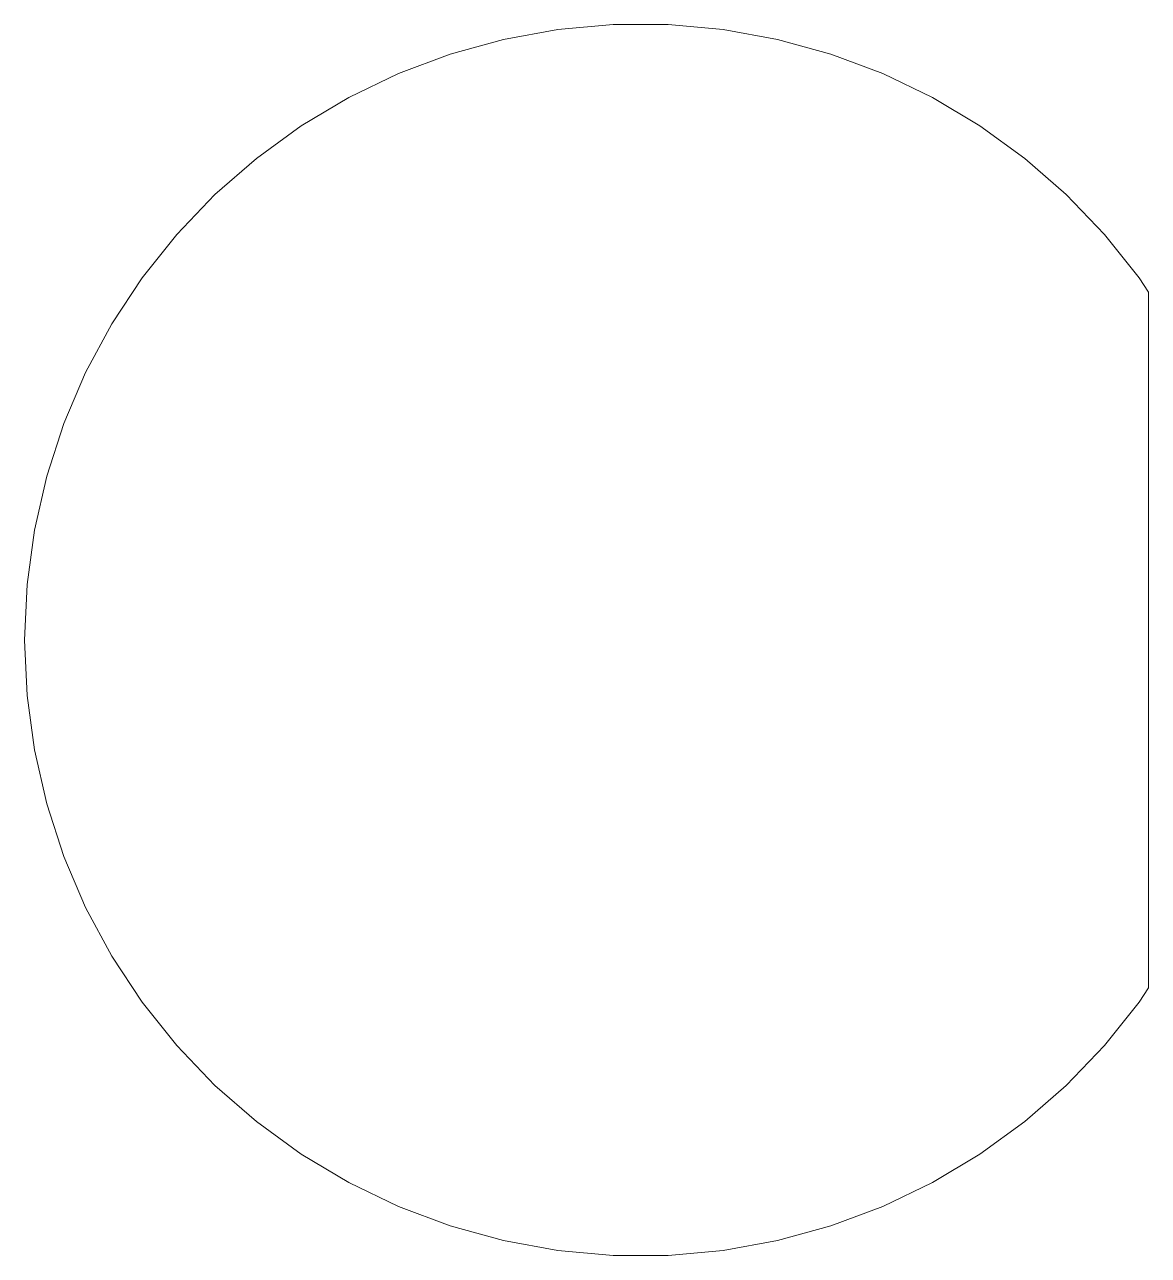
# Model space of a CAD drawing. Header units: millimetres. Extents: x -2.5 to 2.06, y -2.5 to 2.5.
import ezdxf

# ---------------------------------------------------------------- set-up
doc = ezdxf.new("R2010")
doc.units = ezdxf.units.MM
doc.layers.get('0').update_dxf_attribs({"linetype": 'CONTINUOUS', "lineweight": 0})

msp = doc.modelspace()

# ---------------------------------------------------------------- linework, layer by layer
for p, q in [((-0.336, 2.482), (-0.112, 2.502)), ((-0.112, 2.502), (0.112, 2.502)), ((0.112, 2.502), (0.336, 2.482)), ((-0.557, 2.442), (-0.336, 2.482)), ((0.336, 2.482), (0.557, 2.442)), ((-0.774, 2.382), (-0.557, 2.442)), ((0.557, 2.442), (0.774, 2.382)), ((-0.985, 2.303), (-0.774, 2.382)), ((0.774, 2.382), (0.985, 2.303)), ((-1.187, 2.206), (-0.985, 2.303)), ((0.985, 2.303), (1.187, 2.206)), ((-1.38, 2.091), (-1.187, 2.206)), ((1.187, 2.206), (1.38, 2.091)), ((-1.562, 1.958), (-1.38, 2.091)), ((1.38, 2.091), (1.562, 1.958)), ((-1.731, 1.811), (-1.562, 1.958)), ((1.562, 1.958), (1.731, 1.811)), ((-1.886, 1.648), (-1.731, 1.811)), ((1.731, 1.811), (1.886, 1.648)), ((-2.027, 1.472), (-1.886, 1.648)), ((1.886, 1.648), (2.027, 1.472)), ((-2.15, 1.285), (-2.027, 1.472)), ((2.027, 1.472), (2.065, 1.414)), ((2.065, 1.414), (2.065, -1.414)), ((-2.257, 1.087), (-2.15, 1.285)), ((-2.345, 0.88), (-2.257, 1.087)), ((-2.415, 0.666), (-2.345, 0.88)), ((-2.465, 0.447), (-2.415, 0.666)), ((-2.495, 0.225), (-2.465, 0.447)), ((-2.505, 0), (-2.495, 0.225)), ((-2.495, -0.225), (-2.505, 0)), ((-2.465, -0.447), (-2.495, -0.225)), ((-2.415, -0.666), (-2.465, -0.447)), ((-2.345, -0.88), (-2.415, -0.666)), ((-2.257, -1.087), (-2.345, -0.88)), ((-2.15, -1.285), (-2.257, -1.087)), ((-2.027, -1.472), (-2.15, -1.285)), ((2.065, -1.414), (2.027, -1.472)), ((-1.886, -1.648), (-2.027, -1.472)), ((2.027, -1.472), (1.886, -1.648)), ((-1.731, -1.811), (-1.886, -1.648)), ((1.886, -1.648), (1.731, -1.811)), ((-1.562, -1.958), (-1.731, -1.811)), ((1.731, -1.811), (1.562, -1.958)), ((-1.38, -2.091), (-1.562, -1.958)), ((1.562, -1.958), (1.38, -2.091)), ((-1.187, -2.206), (-1.38, -2.091)), ((1.38, -2.091), (1.187, -2.206)), ((-0.985, -2.303), (-1.187, -2.206)), ((1.187, -2.206), (0.985, -2.303)), ((-0.774, -2.382), (-0.985, -2.303)), ((0.985, -2.303), (0.774, -2.382)), ((-0.557, -2.442), (-0.774, -2.382)), ((0.774, -2.382), (0.557, -2.442)), ((-0.336, -2.482), (-0.557, -2.442)), ((0.557, -2.442), (0.336, -2.482)), ((-0.112, -2.502), (-0.336, -2.482)), ((0.112, -2.502), (-0.112, -2.502)), ((0.336, -2.482), (0.112, -2.502))]:
    msp.add_line(p, q)

doc.saveas('drawing.dxf')
